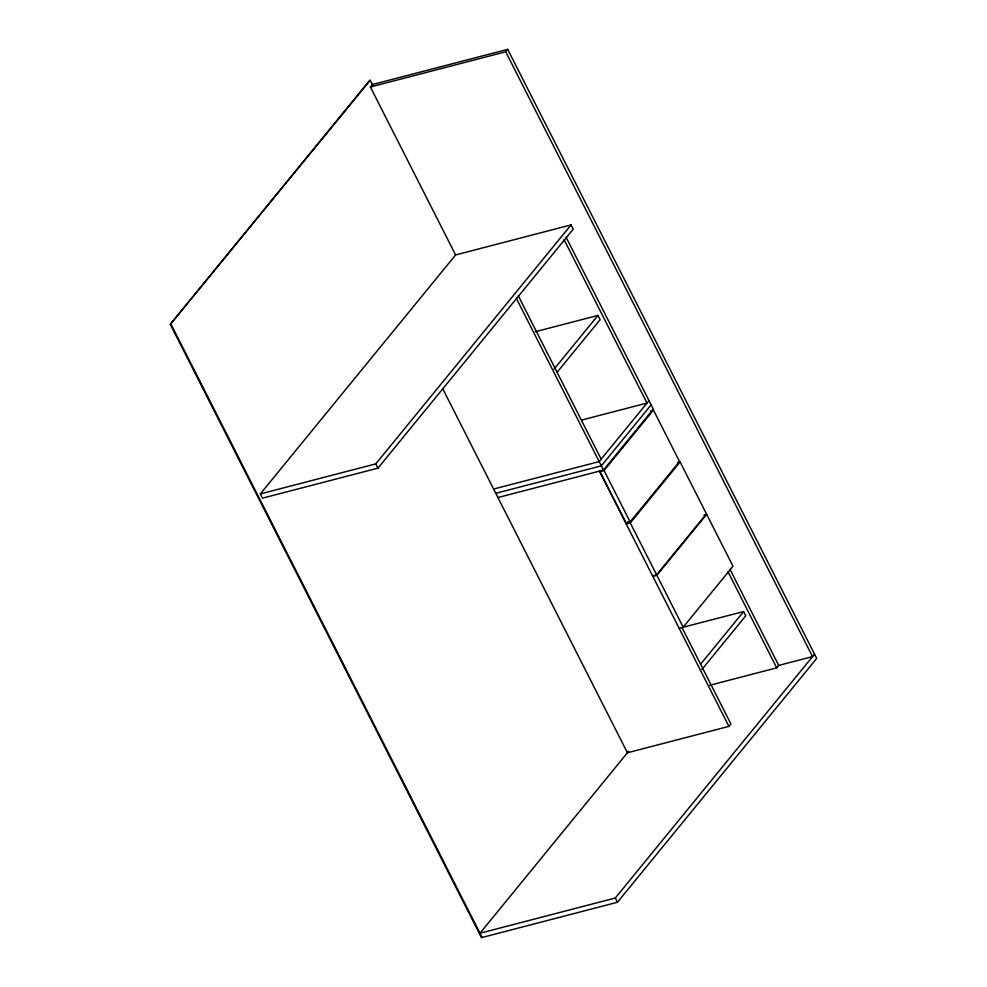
<?xml version="1.0" encoding="UTF-8"?>
<svg xmlns="http://www.w3.org/2000/svg" width="987" height="987" viewBox="0 0 987 987"><rect width="100%" height="100%" fill="white"/><g stroke="black" fill="none" stroke-linecap="round" stroke-linejoin="round"><path stroke-width="1.48" d="M455.476 254.695L370.396 86.992L372.383 84.549L507.7 49.35L816.705 658.415L617.443 902.266L481.446 937.65L170.295 324.341L369.557 80.49L370.236 80.305L373.024 85.807M170.295 324.341L370.236 80.305M370.396 86.992L505.714 51.793L507.7 49.35M260.334 493.919L455.599 254.942L571.066 224.9L573.225 229.157L377.959 468.134L262.48 498.164L260.334 493.919L375.8 463.878L571.066 224.9M554.065 369.126L597.937 315.433L600.096 319.677L557.186 372.185M648.99 400.623L599.171 461.595L493.623 489.046M651.136 404.88L601.33 465.839L495.782 493.303M497.929 497.547L603.489 470.083L653.295 409.124L566.094 237.225M604.069 470.515L653.431 410.098L679.525 461.521L630.15 521.95L626.091 522.999L600.01 471.576L604.069 470.515L630.15 521.95M628.151 521.63L626.227 523.974L630.286 522.925L680.105 461.965L706.433 513.857L656.614 574.816L652.555 575.877M656.861 575.285L706.667 514.326L732.996 566.217L683.189 627.189L656.861 575.285L652.802 576.346M628.682 751.23L479.978 933.233L615.296 898.022L814.546 654.171M700.684 664.091L743.593 611.582L745.74 615.826L701.868 669.531M442.768 388.816L627.424 752.773L728.912 726.37L730.898 723.927L682.165 627.88M709.567 685.323L776.732 667.841L778.718 665.411L729.998 569.351M535.25 331.743L597.937 315.433M581.59 420.08L646.991 403.066L564.095 239.668M650.729 410.802L653.431 410.098M677.403 462.669L680.105 461.965M703.965 515.029L706.667 514.326M679.13 628.238L743.593 611.582M778.348 665.509L812.548 656.602L505.714 51.793M727.999 571.794L776.732 667.841M518.274 295.755L601.169 459.152M516.275 298.185L603.489 470.083M630.286 522.925L656.614 574.816M599.417 471.144L728.912 726.37M615.296 898.022L617.443 902.266M375.8 463.878L377.959 468.134M170.973 324.168L482.125 937.477"/></g></svg>
